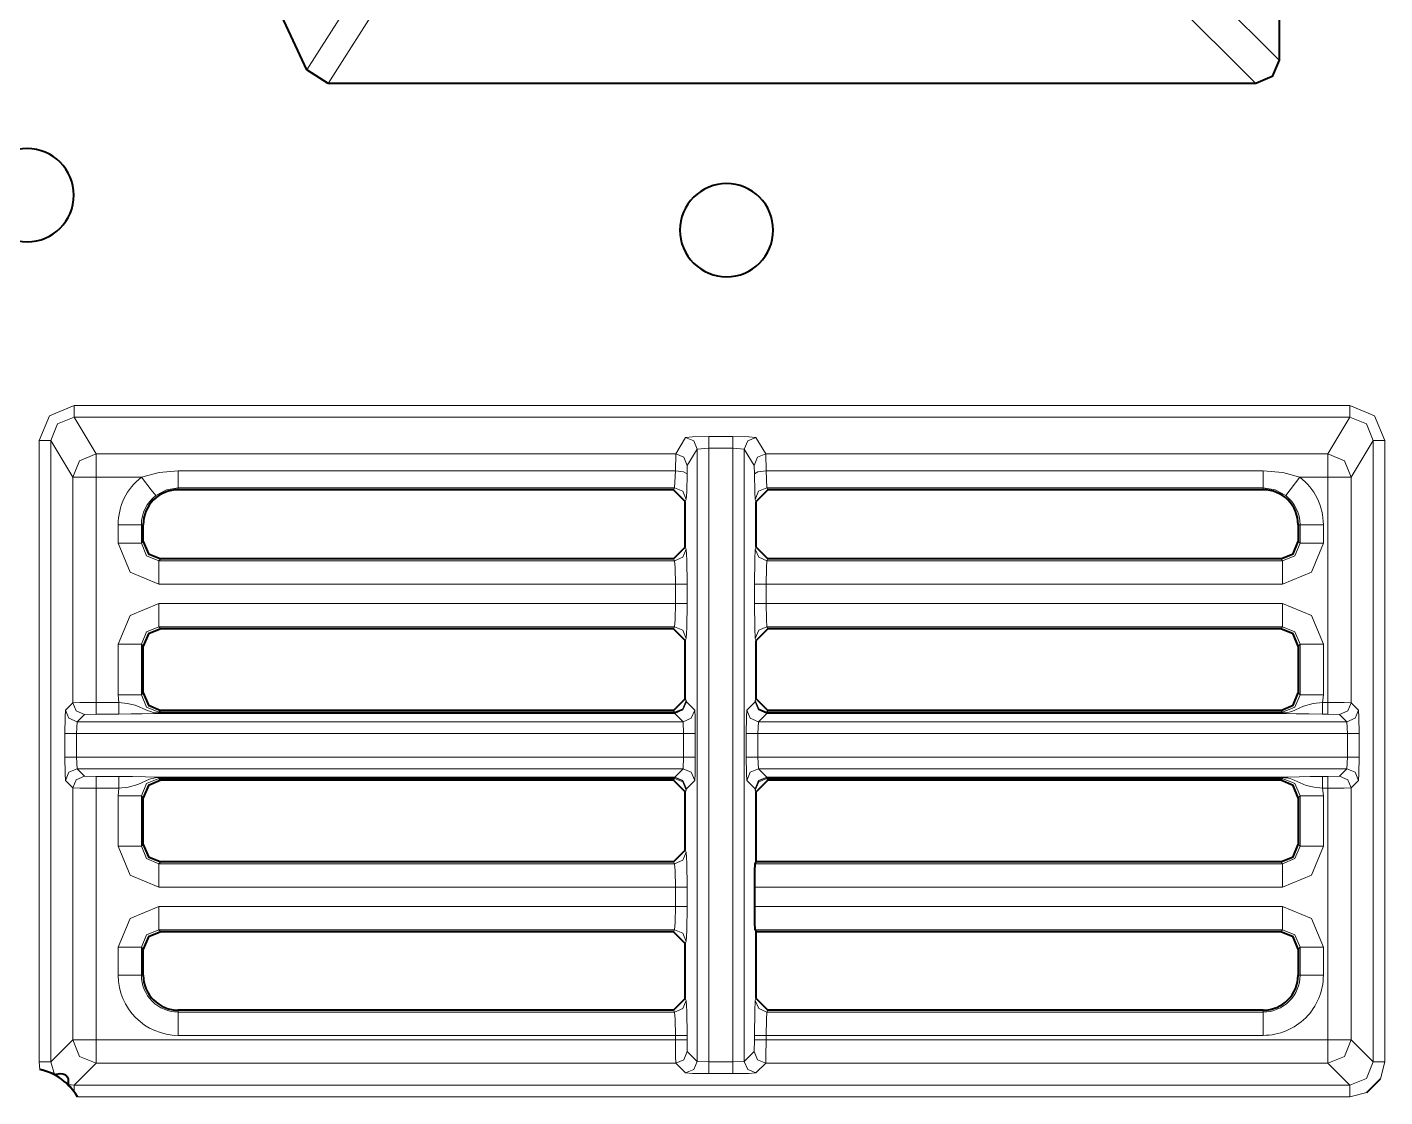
# Model space of a CAD drawing. Header units: millimetres. Extents: x 0 to 2941, y -405 to 1422.
# Drawn here: x 771.6 to 829.8, y 520.5 to 566.4 of the extents above; entities that cross this region are included whole.
import ezdxf

# ---------------------------------------------------------------- set-up
doc = ezdxf.new("R2010")
doc.units = ezdxf.units.MM
doc.layers.add('FINE', color=9, linetype='Continuous')
doc.layers.add('OUTLINE', color=7, linetype='Continuous')

msp = doc.modelspace()

# ---------------------------------------------------------------- linework, layer by layer
at = {"layer": 'FINE', "lineweight": 9}
for p, q in [((803.041, 587.214), (825.267, 564.988)), ((798.633, 586.216), (784.473, 563.99)), ((824.269, 563.99), (802.043, 586.216)), ((773.578, 550.168), (828.305, 550.168)), ((772.079, 522.003), (772.079, 548.668)), ((799.384, 548.094), (799.804, 548.794)), ((829.304, 548.668), (828.36, 547.094)), ((829.803, 548.668), (829.803, 522.003)), ((774.523, 548.094), (799.384, 548.094)), ((800.304, 548.295), (799.884, 547.594)), ((800.304, 548.295), (800.304, 522.027)), ((801.829, 548.337), (800.804, 548.337)), ((801.829, 548.337), (801.829, 522.001)), ((802.329, 548.295), (801.829, 548.337)), ((802.75, 547.594), (802.329, 548.295)), ((802.329, 522.027), (802.329, 548.295)), ((803.249, 548.094), (803.261, 547.366)), ((799.884, 547.594), (799.872, 547.23)), ((802.762, 547.23), (802.75, 547.594)), ((773.523, 537.415), (773.523, 547.094)), ((776.471, 547.094), (774.523, 547.094)), ((774.523, 547.094), (774.523, 537.428)), ((799.336, 546.638), (799.372, 547.366)), ((803.261, 547.366), (803.297, 546.638)), ((803.261, 547.366), (824.585, 547.366)), ((828.36, 547.094), (828.36, 537.415)), ((778.049, 546.638), (778.049, 546.553)), ((799.336, 546.638), (778.049, 546.638)), ((799.293, 546.553), (799.336, 546.638)), ((824.585, 546.553), (824.585, 546.638)), ((799.836, 546.139), (799.793, 546.053)), ((802.84, 546.053), (802.797, 546.139)), ((775.469, 544.255), (775.469, 545.053)), ((827.165, 545.053), (827.165, 544.255)), ((776.467, 544.255), (776.549, 544.336)), ((799.793, 544.087), (799.834, 544.005)), ((802.799, 544.005), (802.84, 544.087)), ((777.298, 543.587), (777.216, 543.506)), ((803.34, 543.587), (803.299, 543.506)), ((803.299, 543.506), (825.417, 543.506)), ((825.417, 543.506), (825.336, 543.587)), ((799.371, 542.507), (777.216, 542.507)), ((799.371, 541.668), (799.371, 542.507)), ((799.871, 542.507), (799.871, 541.668)), ((802.762, 541.668), (802.762, 542.507)), ((825.417, 542.507), (803.262, 542.507)), ((803.262, 542.507), (803.262, 541.668)), ((777.216, 541.668), (799.371, 541.668)), ((777.216, 540.669), (777.298, 540.588)), ((799.334, 540.669), (777.216, 540.669)), ((799.293, 540.588), (799.334, 540.669)), ((825.417, 540.669), (803.299, 540.669)), ((803.299, 540.669), (803.34, 540.588)), ((825.336, 540.588), (825.417, 540.669)), ((775.469, 537.755), (775.469, 539.92)), ((799.834, 540.169), (799.793, 540.087)), ((802.84, 540.087), (802.799, 540.169)), ((827.165, 539.92), (827.165, 537.755)), ((775.499, 537.428), (775.469, 537.755)), ((799.793, 537.588), (799.834, 537.505)), ((802.799, 537.505), (802.84, 537.588)), ((827.165, 537.755), (827.134, 537.428)), ((773.208, 537.1), (773.523, 537.415)), ((774.523, 537.428), (775.499, 537.428)), ((777.298, 537.087), (777.216, 537.006)), ((777.216, 537.006), (799.334, 537.006)), ((799.334, 537.006), (799.293, 537.087)), ((799.834, 537.505), (799.842, 537.457)), ((802.434, 537.1), (802.791, 537.457)), ((802.791, 537.457), (802.799, 537.505)), ((803.291, 536.957), (802.934, 536.6)), ((803.299, 537.006), (803.291, 536.974)), ((803.291, 536.974), (825.417, 536.974)), ((825.417, 536.957), (803.291, 536.957)), ((803.34, 537.087), (803.299, 537.006)), ((803.299, 537.006), (825.417, 537.006)), ((825.417, 537.006), (825.336, 537.087)), ((827.134, 537.428), (827.36, 537.428)), ((773.708, 536.6), (773.682, 536.1)), ((774.023, 536.915), (773.708, 536.6)), ((799.699, 536.6), (773.708, 536.6)), ((774.523, 536.928), (774.023, 536.915)), ((775.499, 536.928), (774.523, 536.928)), ((799.725, 536.1), (799.699, 536.6)), ((802.934, 536.6), (802.908, 536.1)), ((828.175, 536.6), (802.934, 536.6)), ((827.36, 536.928), (827.134, 536.928)), ((827.86, 536.915), (827.36, 536.928)), ((828.175, 536.6), (827.86, 536.915)), ((773.182, 535.074), (773.182, 536.1)), ((773.682, 536.1), (799.725, 536.1)), ((773.682, 536.1), (773.682, 535.074)), ((799.725, 535.074), (799.725, 536.1)), ((800.225, 536.1), (800.225, 535.074)), ((802.908, 536.1), (802.908, 535.074)), ((828.201, 535.074), (828.201, 536.1)), ((799.725, 535.074), (773.682, 535.074)), ((773.682, 535.074), (773.708, 534.575)), ((799.699, 534.575), (799.725, 535.074)), ((828.201, 535.074), (802.908, 535.074)), ((802.908, 535.074), (802.934, 534.575)), ((828.175, 534.575), (828.201, 535.074)), ((773.523, 533.76), (773.208, 534.075)), ((773.708, 534.575), (774.023, 534.259)), ((773.708, 534.575), (799.699, 534.575)), ((774.023, 534.259), (774.523, 534.247)), ((774.523, 534.247), (775.499, 534.247)), ((777.216, 534.218), (799.342, 534.218)), ((799.342, 534.201), (777.216, 534.201)), ((799.334, 534.169), (799.342, 534.201)), ((799.342, 534.218), (799.699, 534.575)), ((800.199, 534.075), (799.842, 533.718)), ((802.791, 533.718), (802.434, 534.075)), ((802.934, 534.575), (828.175, 534.575)), ((802.934, 534.575), (803.291, 534.218)), ((803.291, 534.218), (825.417, 534.218)), ((825.417, 534.201), (803.291, 534.201)), ((803.291, 534.201), (803.299, 534.169)), ((803.299, 534.169), (803.34, 534.087)), ((825.417, 534.169), (803.299, 534.169)), ((825.336, 534.087), (825.417, 534.169)), ((827.134, 534.247), (827.36, 534.247)), ((827.36, 534.247), (827.86, 534.259)), ((827.86, 534.259), (828.175, 534.575)), ((828.675, 534.075), (828.36, 533.76)), ((773.523, 522.947), (773.523, 533.76)), ((775.499, 533.747), (774.523, 533.747)), ((774.523, 533.747), (774.523, 522.947)), ((775.469, 533.42), (775.499, 533.747)), ((799.834, 533.669), (799.793, 533.587)), ((799.842, 533.718), (799.834, 533.669)), ((802.799, 533.669), (802.791, 533.718)), ((802.84, 533.587), (802.799, 533.669)), ((827.36, 533.747), (827.134, 533.747)), ((827.134, 533.747), (827.165, 533.42)), ((827.36, 522.947), (827.36, 533.747)), ((828.36, 533.76), (828.36, 522.947)), ((775.469, 531.255), (775.469, 533.42)), ((827.165, 533.42), (827.165, 531.255)), ((776.467, 531.255), (776.549, 531.336)), ((826.085, 531.336), (826.166, 531.255)), ((777.298, 530.587), (777.216, 530.506)), ((799.334, 530.506), (799.293, 530.587)), ((799.793, 531.087), (799.834, 531.005)), ((777.216, 530.506), (799.334, 530.506)), ((799.371, 529.507), (777.216, 529.507)), ((799.371, 528.667), (799.371, 529.507)), ((799.871, 529.507), (799.871, 528.667)), ((825.417, 529.507), (802.775, 529.507)), ((777.216, 528.667), (799.371, 528.667)), ((802.775, 528.667), (825.417, 528.667)), ((777.216, 527.669), (777.298, 527.587)), ((825.417, 527.669), (802.8, 527.669)), ((825.336, 527.587), (825.417, 527.669)), ((799.834, 527.17), (799.793, 527.087)), ((775.469, 525.722), (775.469, 526.92)), ((827.165, 526.92), (827.165, 525.722)), ((799.793, 524.722), (799.834, 524.64)), ((802.799, 524.64), (802.84, 524.722)), ((778.049, 524.222), (778.049, 524.141)), ((778.049, 524.141), (799.334, 524.141)), ((799.334, 524.141), (799.293, 524.222)), ((803.34, 524.222), (803.299, 524.141)), ((803.299, 524.141), (824.585, 524.141)), ((824.585, 524.141), (824.585, 524.222)), ((799.371, 523.142), (778.049, 523.142)), ((799.371, 522.947), (799.371, 523.142)), ((799.871, 523.142), (799.871, 522.947)), ((802.762, 522.947), (802.762, 523.142)), ((803.262, 523.142), (803.262, 522.947)), ((824.585, 523.142), (803.262, 523.142)), ((772.579, 522.003), (773.523, 522.947)), ((774.523, 522.947), (799.371, 522.947)), ((799.871, 522.947), (799.884, 522.447)), ((799.884, 522.447), (800.304, 522.027)), ((802.329, 522.027), (802.749, 522.447)), ((802.749, 522.447), (802.762, 522.947)), ((803.262, 522.947), (827.36, 522.947)), ((772.115, 521.68), (772.079, 522.003)), ((772.579, 522.003), (772.737, 521.464)), ((774.523, 521.947), (773.579, 521.003)), ((799.384, 521.947), (774.523, 521.947)), ((799.804, 521.527), (799.384, 521.947)), ((800.304, 522.027), (800.804, 522.001)), ((800.804, 522.001), (801.829, 522.001)), ((801.829, 522.001), (802.329, 522.027)), ((828.304, 521.003), (827.36, 521.947)), ((829.803, 522.003), (829.616, 521.276)), ((801.829, 521.502), (800.804, 521.502)), ((773.324, 521.036), (773.579, 521.003)), ((773.579, 521.003), (828.304, 521.003))]:
    msp.add_line(p, q, dxfattribs=at)
for points in [[(783.568, 564.566), (797.728, 586.792), (794.555, 593.596)], [(772.079, 548.668), (772.518, 549.728), (773.578, 550.168)], [(773.578, 550.168), (773.578, 549.822), (773.578, 549.668)], [(828.305, 550.168), (828.305, 549.822), (828.305, 549.668)], [(828.305, 550.168), (829.364, 549.728), (829.803, 548.668)], [(773.578, 549.668), (772.872, 549.376), (772.579, 548.668)], [(802.829, 548.794), (803.249, 548.094), (827.36, 548.094), (828.305, 549.668), (773.578, 549.668), (774.523, 548.094)], [(829.304, 548.668), (829.011, 549.376), (828.305, 549.668)], [(772.579, 548.668), (772.428, 548.668), (772.079, 548.668)], [(773.523, 547.094), (772.579, 548.668), (772.579, 522.003)], [(799.804, 548.794), (800.106, 548.824), (800.804, 548.837)], [(799.804, 548.794), (800.157, 548.648), (800.304, 548.295)], [(800.804, 548.837), (800.804, 548.683), (800.804, 548.337)], [(800.804, 548.837), (801.829, 548.837), (802.527, 548.824), (802.829, 548.794)], [(801.829, 548.837), (801.829, 548.683), (801.829, 548.337)], [(802.829, 548.794), (802.476, 548.648), (802.329, 548.295)], [(828.36, 522.947), (829.304, 522.003), (829.304, 548.668)], [(829.803, 548.668), (829.454, 548.668), (829.304, 548.668)], [(773.523, 547.094), (773.816, 547.8), (774.523, 548.094)], [(774.523, 547.094), (774.523, 547.786), (774.523, 548.094)], [(778.049, 547.366), (799.372, 547.366), (799.384, 548.094)], [(799.384, 548.094), (799.737, 547.947), (799.884, 547.594)], [(800.804, 522.001), (800.804, 548.337), (800.304, 548.295)], [(803.249, 548.094), (802.896, 547.947), (802.75, 547.594)], [(827.36, 547.094), (827.36, 547.786), (827.36, 548.094)], [(827.36, 548.094), (828.067, 547.8), (828.36, 547.094)], [(774.523, 547.094), (773.825, 547.094), (773.523, 547.094)], [(776.471, 547.094), (777.228, 547.298), (778.049, 547.366)], [(777.082, 546.304), (776.892, 546.55), (776.471, 547.094)], [(778.049, 546.638), (778.049, 546.856), (778.049, 547.366)], [(799.372, 547.366), (799.721, 547.325), (799.872, 547.23)], [(799.872, 547.23), (799.858, 546.465), (799.836, 546.139)], [(803.261, 547.366), (802.912, 547.325), (802.762, 547.23)], [(802.797, 546.139), (802.775, 546.465), (802.762, 547.23)], [(824.585, 546.638), (824.585, 546.856), (824.585, 547.366)], [(824.585, 547.366), (825.421, 547.295), (826.162, 547.094)], [(826.162, 547.094), (825.741, 546.55), (825.552, 546.304)], [(827.36, 537.428), (827.36, 547.094), (826.162, 547.094)], [(828.36, 547.094), (828.058, 547.094), (827.36, 547.094)], [(778.049, 546.638), (777.546, 546.555), (777.082, 546.304)], [(799.336, 546.638), (799.689, 546.492), (799.836, 546.139)], [(803.297, 546.638), (802.944, 546.492), (802.797, 546.139)], [(824.585, 546.638), (803.297, 546.638), (803.34, 546.553)], [(825.552, 546.304), (825.097, 546.551), (824.585, 546.638)], [(776.467, 545.053), (776.157, 545.053), (775.469, 545.053)], [(776.549, 545.053), (776.467, 545.053), (776.467, 544.255)], [(826.085, 544.336), (826.166, 544.255), (826.166, 545.053), (826.085, 545.053)], [(827.165, 545.053), (826.476, 545.053), (826.166, 545.053)], [(776.467, 544.255), (776.157, 544.255), (775.469, 544.255)], [(777.216, 542.507), (775.98, 543.019), (775.469, 544.255)], [(776.467, 544.255), (776.685, 543.724), (777.216, 543.506)], [(799.834, 544.005), (799.687, 543.653), (799.334, 543.506)], [(799.834, 544.005), (799.86, 543.54), (799.871, 542.507)], [(802.762, 542.507), (802.773, 543.54), (802.799, 544.005)], [(802.799, 544.005), (802.946, 543.653), (803.299, 543.506)], [(825.417, 543.506), (825.948, 543.724), (826.166, 544.255)], [(827.165, 544.255), (826.653, 543.019), (825.417, 542.507)], [(827.165, 544.255), (826.476, 544.255), (826.166, 544.255)], [(777.216, 543.506), (799.334, 543.506), (799.293, 543.587)], [(777.216, 542.507), (777.216, 543.196), (777.216, 543.506)], [(799.371, 542.507), (799.36, 543.196), (799.334, 543.506)], [(803.299, 543.506), (803.273, 543.196), (803.262, 542.507)], [(825.417, 542.507), (825.417, 543.196), (825.417, 543.506)], [(799.871, 542.507), (799.72, 542.507), (799.371, 542.507)], [(802.762, 542.507), (802.913, 542.507), (803.262, 542.507)], [(775.469, 539.92), (775.98, 541.156), (777.216, 541.668)], [(777.216, 541.668), (777.216, 540.979), (777.216, 540.669)], [(799.334, 540.669), (799.36, 540.979), (799.371, 541.668)], [(799.871, 541.668), (799.72, 541.668), (799.371, 541.668)], [(799.871, 541.668), (799.86, 540.635), (799.834, 540.169)], [(802.762, 541.668), (802.913, 541.668), (803.262, 541.668)], [(802.799, 540.169), (802.773, 540.635), (802.762, 541.668)], [(803.262, 541.668), (803.273, 540.979), (803.299, 540.669)], [(803.262, 541.668), (825.417, 541.668), (826.653, 541.156), (827.165, 539.92)], [(825.417, 541.668), (825.417, 540.979), (825.417, 540.669)], [(777.216, 540.669), (776.685, 540.451), (776.467, 539.92)], [(799.334, 540.669), (799.687, 540.522), (799.834, 540.169)], [(802.799, 540.169), (802.946, 540.522), (803.299, 540.669)], [(826.166, 539.92), (825.948, 540.451), (825.417, 540.669)], [(776.467, 539.92), (776.157, 539.92), (775.469, 539.92)], [(776.549, 539.838), (776.467, 539.92), (776.467, 537.755), (776.549, 537.836)], [(826.085, 537.836), (826.166, 537.755), (826.166, 539.92), (826.085, 539.838)], [(827.165, 539.92), (826.476, 539.92), (826.166, 539.92)], [(776.467, 537.755), (776.157, 537.755), (775.469, 537.755)], [(776.467, 537.755), (776.685, 537.224), (777.216, 537.006)], [(825.417, 537.006), (825.948, 537.224), (826.166, 537.755)], [(827.165, 537.755), (826.476, 537.755), (826.166, 537.755)], [(773.182, 536.1), (773.19, 536.798), (773.208, 537.1)], [(773.208, 537.1), (773.354, 536.747), (773.708, 536.6)], [(773.523, 537.415), (773.825, 537.424), (774.523, 537.428)], [(773.523, 537.415), (773.67, 537.062), (774.023, 536.915)], [(774.523, 537.428), (774.523, 537.079), (774.523, 536.928)], [(775.499, 537.428), (775.499, 537.079), (775.499, 536.928)], [(775.499, 537.428), (775.863, 537.385), (776.206, 537.307), (776.724, 537.082), (776.861, 537.031), (776.968, 537.002), (777.113, 536.979), (777.183, 536.974), (777.216, 536.974)], [(777.216, 536.957), (777.204, 536.957), (777.177, 536.957), (777.117, 536.956), (777.068, 536.954), (776.994, 536.951), (776.5, 536.937), (776.029, 536.931), (775.499, 536.928)], [(777.216, 536.974), (799.342, 536.974), (799.334, 537.006)], [(777.216, 537.006), (777.216, 536.995), (777.216, 536.974)], [(777.216, 536.974), (777.216, 536.962), (777.216, 536.957)], [(799.699, 536.6), (799.342, 536.957), (777.216, 536.957)], [(799.334, 537.006), (799.687, 537.153), (799.834, 537.505)], [(799.342, 536.957), (799.695, 537.104), (799.842, 537.457)], [(799.342, 536.974), (799.694, 537.117), (799.842, 537.457)], [(799.342, 536.957), (799.342, 536.962), (799.342, 536.974)], [(799.699, 536.6), (800.053, 536.747), (800.199, 537.1)], [(799.842, 537.457), (800.199, 537.1), (800.217, 536.798), (800.225, 536.1)], [(802.409, 535.074), (802.409, 536.1), (802.416, 536.798), (802.434, 537.1)], [(802.434, 537.1), (802.581, 536.747), (802.934, 536.6)], [(802.791, 537.457), (802.938, 537.104), (803.291, 536.957)], [(802.791, 537.457), (802.939, 537.117), (803.291, 536.974)], [(802.799, 537.505), (802.946, 537.153), (803.299, 537.006)], [(803.291, 536.974), (803.291, 536.962), (803.291, 536.957)], [(825.417, 537.006), (825.417, 536.995), (825.417, 536.974), (825.487, 536.976), (825.574, 536.985), (825.814, 537.045), (826.314, 537.267), (826.727, 537.378), (827.134, 537.428)], [(825.417, 536.974), (825.417, 536.962), (825.417, 536.957)], [(827.134, 536.928), (826.542, 536.931), (825.994, 536.94), (825.586, 536.953), (825.478, 536.957), (825.444, 536.957), (825.417, 536.957)], [(827.134, 537.428), (827.134, 537.079), (827.134, 536.928)], [(827.36, 537.428), (827.36, 537.079), (827.36, 536.928)], [(827.36, 537.428), (828.058, 537.424), (828.36, 537.415)], [(828.36, 537.415), (828.213, 537.062), (827.86, 536.915)], [(828.675, 537.1), (828.529, 536.747), (828.175, 536.6)], [(828.36, 537.415), (828.675, 537.1), (828.693, 536.798), (828.701, 536.1)], [(802.908, 536.1), (828.201, 536.1), (828.175, 536.6)], [(773.182, 536.1), (773.333, 536.1), (773.682, 536.1)], [(799.725, 536.1), (800.074, 536.1), (800.225, 536.1)], [(802.409, 536.1), (802.559, 536.1), (802.908, 536.1)], [(828.701, 536.1), (828.55, 536.1), (828.201, 536.1)], [(828.701, 536.1), (828.701, 535.074), (828.693, 534.377), (828.675, 534.075)], [(773.182, 535.074), (773.333, 535.074), (773.682, 535.074)], [(773.208, 534.075), (773.19, 534.377), (773.182, 535.074)], [(799.725, 535.074), (800.074, 535.074), (800.225, 535.074)], [(800.225, 535.074), (800.217, 534.377), (800.199, 534.075)], [(802.409, 535.074), (802.559, 535.074), (802.908, 535.074)], [(802.434, 534.075), (802.416, 534.377), (802.409, 535.074)], [(828.701, 535.074), (828.55, 535.074), (828.201, 535.074)], [(773.208, 534.075), (773.354, 534.428), (773.708, 534.575)], [(773.523, 533.76), (773.67, 534.113), (774.023, 534.259)], [(774.523, 533.747), (774.523, 534.096), (774.523, 534.247)], [(775.499, 533.747), (775.499, 534.096), (775.499, 534.247)], [(775.499, 534.247), (776.091, 534.244), (776.639, 534.234), (777.047, 534.221), (777.155, 534.218), (777.189, 534.218), (777.216, 534.218)], [(777.216, 534.201), (777.146, 534.199), (777.059, 534.19), (776.82, 534.13), (776.32, 533.908), (775.906, 533.797), (775.499, 533.747)], [(777.216, 534.169), (776.685, 533.951), (776.467, 533.42)], [(777.216, 534.201), (777.216, 534.213), (777.216, 534.218)], [(777.216, 534.201), (777.216, 534.18), (777.216, 534.169)], [(799.293, 534.087), (799.334, 534.169), (777.216, 534.169), (777.298, 534.087)], [(799.334, 534.169), (799.687, 534.022), (799.834, 533.669)], [(799.342, 534.218), (799.695, 534.071), (799.842, 533.718)], [(799.342, 534.201), (799.342, 534.213), (799.342, 534.218)], [(799.342, 534.201), (799.694, 534.058), (799.842, 533.718)], [(799.699, 534.575), (800.053, 534.428), (800.199, 534.075)], [(802.434, 534.075), (802.581, 534.428), (802.934, 534.575)], [(802.791, 533.718), (802.938, 534.071), (803.291, 534.218)], [(802.791, 533.718), (802.939, 534.058), (803.291, 534.201)], [(802.799, 533.669), (802.946, 534.022), (803.299, 534.169)], [(803.291, 534.218), (803.291, 534.213), (803.291, 534.201)], [(825.417, 534.218), (825.43, 534.218), (825.457, 534.218), (825.516, 534.219), (825.565, 534.221), (825.639, 534.223), (826.133, 534.238), (826.604, 534.244), (827.134, 534.247)], [(825.417, 534.201), (825.417, 534.213), (825.417, 534.218)], [(827.134, 533.747), (826.77, 533.79), (826.427, 533.868), (825.909, 534.092), (825.772, 534.143), (825.666, 534.173), (825.52, 534.196), (825.45, 534.2), (825.417, 534.201)], [(825.417, 534.201), (825.417, 534.18), (825.417, 534.169)], [(826.166, 533.42), (825.948, 533.951), (825.417, 534.169)], [(827.134, 533.747), (827.134, 534.096), (827.134, 534.247)], [(827.36, 533.747), (827.36, 534.096), (827.36, 534.247)], [(828.36, 533.76), (828.213, 534.113), (827.86, 534.259)], [(828.675, 534.075), (828.529, 534.428), (828.175, 534.575)], [(774.523, 533.747), (773.825, 533.751), (773.523, 533.76)], [(828.36, 533.76), (828.058, 533.751), (827.36, 533.747)], [(775.469, 533.42), (776.157, 533.42), (776.467, 533.42)], [(776.549, 533.339), (776.467, 533.42), (776.467, 531.255)], [(826.166, 531.255), (826.166, 533.42), (826.085, 533.339)], [(826.166, 533.42), (826.476, 533.42), (827.165, 533.42)], [(775.469, 531.255), (776.157, 531.255), (776.467, 531.255)], [(777.216, 529.507), (775.98, 530.019), (775.469, 531.255)], [(776.467, 531.255), (776.685, 530.724), (777.216, 530.506)], [(825.417, 530.506), (825.948, 530.724), (826.166, 531.255)], [(827.165, 531.255), (826.653, 530.019), (825.417, 529.507)], [(826.166, 531.255), (826.476, 531.255), (827.165, 531.255)], [(799.834, 531.005), (799.687, 530.652), (799.334, 530.506)], [(799.834, 531.005), (799.86, 530.54), (799.871, 529.507)], [(802.8, 530.506), (825.417, 530.506), (825.336, 530.587)], [(777.216, 530.506), (777.216, 530.196), (777.216, 529.507)], [(799.371, 529.507), (799.36, 530.196), (799.334, 530.506)], [(825.417, 530.506), (825.417, 530.196), (825.417, 529.507)], [(799.871, 529.507), (799.72, 529.507), (799.371, 529.507)], [(775.469, 526.92), (775.98, 528.156), (777.216, 528.667)], [(777.216, 528.667), (777.216, 527.979), (777.216, 527.669)], [(799.334, 527.669), (799.36, 527.979), (799.371, 528.667)], [(799.871, 528.667), (799.72, 528.667), (799.371, 528.667)], [(799.871, 528.667), (799.86, 527.635), (799.834, 527.17)], [(825.417, 527.669), (825.417, 527.979), (825.417, 528.667)], [(825.417, 528.667), (826.653, 528.156), (827.165, 526.92)], [(777.216, 527.669), (776.685, 527.451), (776.467, 526.92)], [(799.293, 527.587), (799.334, 527.669), (777.216, 527.669)], [(799.834, 527.17), (799.687, 527.522), (799.334, 527.669)], [(826.166, 526.92), (825.948, 527.451), (825.417, 527.669)], [(775.469, 526.92), (776.157, 526.92), (776.467, 526.92)], [(776.549, 526.838), (776.467, 526.92), (776.467, 525.722), (776.549, 525.722)], [(826.085, 525.722), (826.166, 525.722), (826.166, 526.92), (826.085, 526.838)], [(826.166, 526.92), (826.476, 526.92), (827.165, 526.92)], [(775.469, 525.722), (776.157, 525.722), (776.467, 525.722)], [(826.166, 525.722), (826.476, 525.722), (827.165, 525.722)], [(778.049, 523.142), (778.049, 523.831), (778.049, 524.141)], [(799.834, 524.64), (799.687, 524.288), (799.334, 524.141)], [(799.371, 523.142), (799.36, 523.831), (799.334, 524.141)], [(799.834, 524.64), (799.86, 524.175), (799.871, 523.142)], [(802.762, 523.142), (802.773, 524.175), (802.799, 524.64)], [(803.299, 524.141), (802.946, 524.288), (802.799, 524.64)], [(803.299, 524.141), (803.273, 523.831), (803.262, 523.142)], [(824.585, 524.141), (824.585, 523.831), (824.585, 523.142)], [(799.871, 523.142), (799.72, 523.142), (799.371, 523.142)], [(803.262, 523.142), (802.913, 523.142), (802.762, 523.142)], [(774.523, 521.947), (773.816, 522.24), (773.523, 522.947)], [(774.523, 522.947), (773.825, 522.947), (773.523, 522.947)], [(774.523, 521.947), (774.523, 522.249), (774.523, 522.947)], [(799.371, 522.947), (799.72, 522.947), (799.871, 522.947)], [(799.384, 521.947), (799.375, 522.249), (799.371, 522.947)], [(799.384, 521.947), (799.737, 522.094), (799.884, 522.447)], [(803.249, 521.947), (802.896, 522.094), (802.749, 522.447)], [(803.262, 522.947), (802.913, 522.947), (802.762, 522.947)], [(803.262, 522.947), (803.258, 522.249), (803.249, 521.947)], [(827.36, 521.947), (827.36, 522.249), (827.36, 522.947)], [(828.36, 522.947), (828.067, 522.24), (827.36, 521.947)], [(828.36, 522.947), (828.058, 522.947), (827.36, 522.947)], [(772.579, 522.003), (772.428, 522.003), (772.079, 522.003)], [(799.804, 521.527), (800.157, 521.674), (800.304, 522.027)], [(800.804, 521.502), (800.804, 521.653), (800.804, 522.001)], [(801.829, 521.502), (801.829, 521.653), (801.829, 522.001)], [(827.36, 521.947), (803.249, 521.947), (802.829, 521.527), (802.527, 521.509), (801.829, 521.502)], [(802.829, 521.527), (802.476, 521.674), (802.329, 522.027)], [(828.304, 521.003), (829.011, 521.296), (829.304, 522.003)], [(829.803, 522.003), (829.454, 522.003), (829.304, 522.003)], [(800.804, 521.502), (800.106, 521.509), (799.804, 521.527)], [(773.579, 521.003), (773.579, 520.925), (773.579, 520.726)], [(829.031, 520.691), (828.304, 520.504), (773.724, 520.504)], [(828.304, 521.003), (828.304, 520.852), (828.304, 520.504)]]:
    msp.add_lwpolyline(points, dxfattribs=at)
for points in [[(776.471, 547.094, 0.232194), (775.469, 545.053)], [(827.165, 545.053, 0.232227), (826.162, 547.094)], [(777.082, 546.304, 0.232194), (776.467, 545.053)], [(826.166, 545.053, 0.23222), (825.552, 546.304)], [(775.469, 525.722, 0.414204), (778.049, 523.142)], [(776.467, 525.722, 0.414214), (778.049, 524.141)], [(824.585, 524.141, 0.414214), (826.166, 525.722)], [(824.585, 523.142, 0.414223), (827.165, 525.722)]]:
    msp.add_lwpolyline(points, format="xyb", dxfattribs=at)
at = {"layer": 'OUTLINE', "lineweight": 40}
for p, q in [((783.568, 564.566), (778.946, 574.48)), ((825.267, 569.993), (825.267, 564.988)), ((784.473, 563.99), (783.568, 564.566)), ((824.269, 563.99), (784.473, 563.99)), ((799.293, 546.553), (778.049, 546.553)), ((799.793, 546.053), (799.293, 546.553)), ((803.34, 546.553), (802.84, 546.053)), ((799.793, 544.087), (799.793, 546.053)), ((802.84, 544.087), (802.84, 546.053)), ((776.549, 544.336), (776.549, 545.053)), ((826.085, 545.053), (826.085, 544.336)), ((799.293, 543.587), (799.793, 544.087)), ((802.84, 544.087), (803.34, 543.587)), ((799.293, 543.587), (777.298, 543.587)), ((825.336, 543.587), (803.34, 543.587)), ((799.293, 540.588), (777.298, 540.588)), ((803.34, 540.588), (802.84, 540.087)), ((825.336, 540.588), (803.34, 540.588)), ((802.84, 537.588), (802.84, 540.087)), ((776.549, 537.836), (776.549, 539.838)), ((826.085, 539.838), (826.085, 537.836)), ((799.293, 537.087), (799.793, 537.588)), ((802.84, 537.588), (803.34, 537.087)), ((799.293, 537.087), (777.298, 537.087)), ((825.336, 537.087), (803.34, 537.087)), ((799.293, 534.087), (777.298, 534.087)), ((799.793, 533.587), (799.293, 534.087)), ((803.34, 534.087), (802.84, 533.587)), ((825.336, 534.087), (803.34, 534.087)), ((799.793, 531.087), (799.793, 533.587)), ((776.549, 531.336), (776.549, 533.339)), ((826.085, 533.339), (826.085, 531.336)), ((799.293, 530.587), (777.298, 530.587)), ((799.293, 530.587), (799.793, 531.087)), ((802.8, 530.506), (802.84, 530.587)), ((802.775, 528.667), (802.775, 529.507)), ((802.8, 527.669), (802.84, 527.587)), ((799.293, 527.587), (777.298, 527.587)), ((825.336, 527.587), (802.84, 527.587)), ((802.84, 524.722), (802.84, 527.587)), ((776.549, 525.722), (776.549, 526.838)), ((826.085, 526.838), (826.085, 525.722)), ((799.293, 524.222), (799.793, 524.722)), ((802.84, 524.722), (803.34, 524.222)), ((799.293, 524.222), (778.049, 524.222)), ((824.585, 524.222), (803.34, 524.222)), ((829.031, 520.691), (829.616, 521.276)), ((773.724, 520.504), (773.579, 520.726))]:
    msp.add_line(p, q, dxfattribs=at)
for points in [[(825.267, 564.988), (824.975, 564.282), (824.269, 563.99)], [(776.549, 544.336), (776.768, 543.807), (777.298, 543.587)], [(825.336, 543.587), (825.865, 543.807), (826.085, 544.336)], [(777.298, 540.588), (776.768, 540.368), (776.549, 539.838)], [(799.793, 537.588), (799.793, 540.087), (799.293, 540.588)], [(826.085, 539.838), (825.865, 540.368), (825.336, 540.588)], [(776.549, 537.836), (776.768, 537.307), (777.298, 537.087)], [(825.336, 537.087), (825.865, 537.307), (826.085, 537.836)], [(777.298, 534.087), (776.768, 533.868), (776.549, 533.339)], [(826.085, 533.339), (825.865, 533.868), (825.336, 534.087)], [(825.336, 530.587), (802.84, 530.587), (802.84, 533.587)], [(776.549, 531.336), (776.768, 530.807), (777.298, 530.587)], [(825.336, 530.587), (825.865, 530.807), (826.085, 531.336)], [(802.775, 529.507), (802.782, 530.196), (802.8, 530.506)], [(802.8, 527.669), (802.782, 527.979), (802.775, 528.667)], [(777.298, 527.587), (776.768, 527.368), (776.549, 526.838)], [(799.793, 524.722), (799.793, 527.087), (799.293, 527.587)], [(826.085, 526.838), (825.865, 527.368), (825.336, 527.587)], [(772.737, 521.464), (772.718, 521.471), (772.653, 521.5), (772.487, 521.568), (772.269, 521.64), (772.115, 521.68)], [(772.737, 521.464), (772.811, 521.483), (772.981, 521.505), (773.092, 521.495), (773.187, 521.46), (773.202, 521.45), (773.209, 521.446), (773.212, 521.444), (773.215, 521.442), (773.217, 521.44), (773.219, 521.439), (773.221, 521.437), (773.225, 521.434), (773.234, 521.426), (773.252, 521.408), (773.282, 521.369), (773.321, 521.272), (773.324, 521.037)], [(773.579, 520.726), (773.445, 520.897), (773.366, 520.988), (773.333, 521.025), (773.324, 521.036)]]:
    msp.add_lwpolyline(points, dxfattribs=at)
for points in [[(773.567, 559.19, 0.414201), (771.567, 561.19, 0.414226), (769.567, 559.19, 0.414226), (771.567, 557.19, 0.414201)], [(803.567, 557.691, 0.414214), (801.567, 559.691, 0.414214), (799.567, 557.691, 0.414239), (801.567, 555.691, 0.414188)]]:
    msp.add_lwpolyline(points, format="xyb", close=True, dxfattribs=at)
for points in [[(778.049, 546.553, 0.414214), (776.549, 545.053)], [(826.085, 545.053, 0.41423), (824.585, 546.553), (803.34, 546.553)], [(776.549, 525.722, 0.414247), (778.049, 524.222)], [(824.585, 524.222, 0.414163), (826.085, 525.722)], [(773.724, 520.503, 0.207923), (772.115, 521.68)]]:
    msp.add_lwpolyline(points, format="xyb", dxfattribs=at)

doc.saveas('drawing.dxf')
